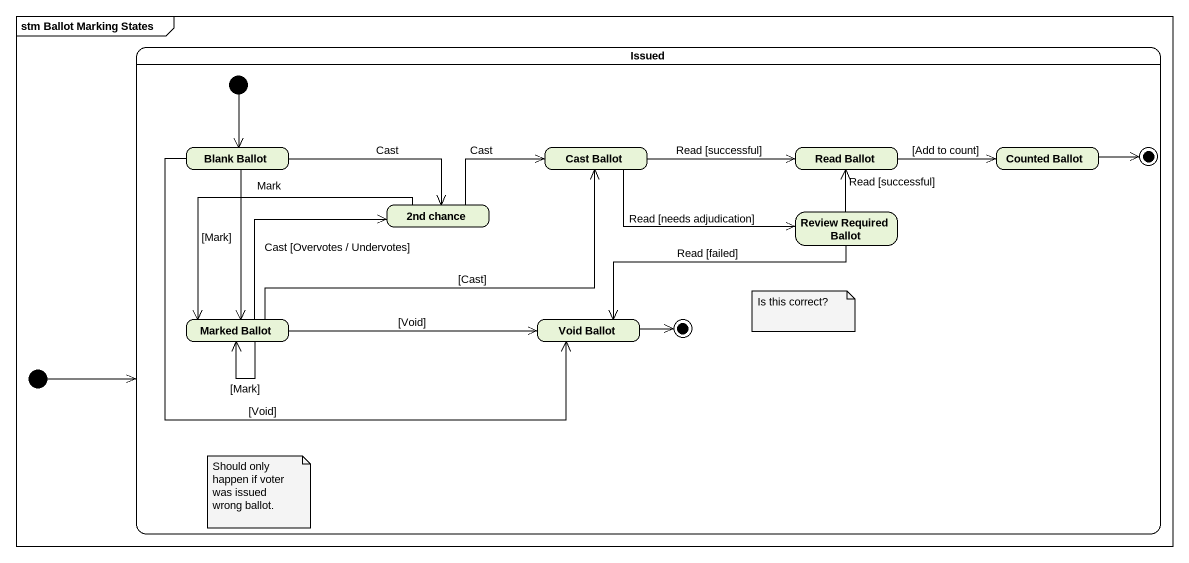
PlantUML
@startuml
mainframe stm Ballot Marking States
hide empty description
state Issued {
  state "Blank Ballot" as Blank_Ballot
  state "Cast Ballot" as Cast_Ballot
  state "Read Ballot" as Read_Ballot
  state "Counted Ballot" as Counted_Ballot
  state final1 <<end>>
  state "2nd chance" as s2nd_chance
  state "Review Required Ballot" as Review_Required_Ballot
  state "Marked Ballot" as Marked_Ballot
  state "Void Ballot" as Void_Ballot
  state final2 <<end>>
  [*] --> Blank_Ballot
}
[*] -right-> Issued
Blank_Ballot -right-> s2nd_chance : Cast
Blank_Ballot --> Marked_Ballot : [Mark]
Blank_Ballot -right-> Void_Ballot : [Void]
Cast_Ballot -right-> Read_Ballot : Read [successful]
Cast_Ballot -right-> Review_Required_Ballot : Read [needs adjudication]
Read_Ballot -right-> Counted_Ballot : [Add to count]
Counted_Ballot -right-> final1
s2nd_chance -right-> Cast_Ballot : Cast
s2nd_chance -left-> Marked_Ballot : Mark
Review_Required_Ballot -up-> Read_Ballot : Read [successful]
Review_Required_Ballot -left-> Void_Ballot : Read [failed]
Marked_Ballot -right-> Cast_Ballot : [Cast]
Marked_Ballot -right-> s2nd_chance : Cast [Overvotes / Undervotes]
Marked_Ballot --> Marked_Ballot : [Mark]
Marked_Ballot -right-> Void_Ballot : [Void]
Void_Ballot -right-> final2
note as N1
  Is this correct?
end note
note as N2
  Should only happen if voter was issued wrong ballot.
end note
@enduml
